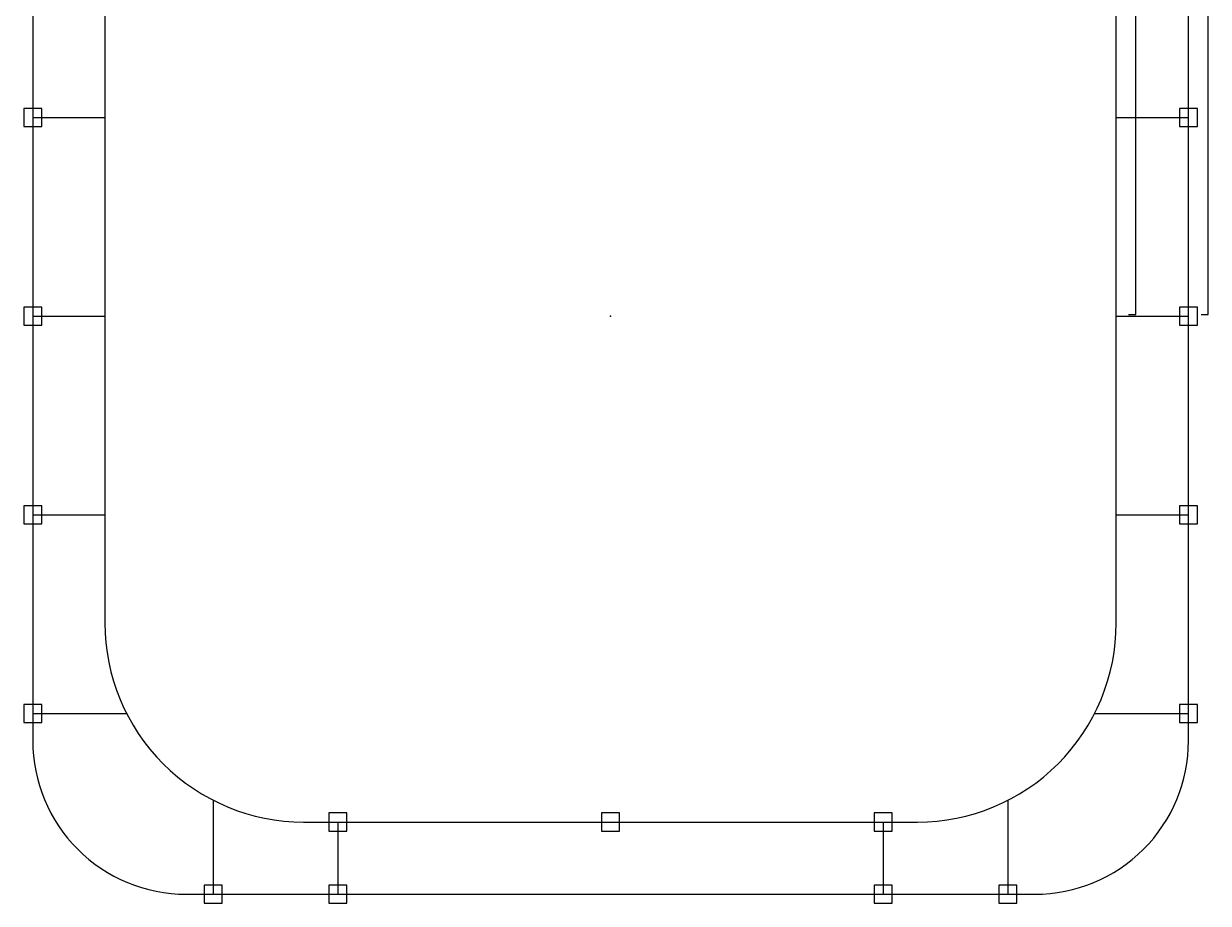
# Model space of a CAD drawing. Header units: millimetres. Extents: x -7838 to 162527, y -32093 to 60038.
# Drawn here: x 2890 to 6170, y 4440 to 6875 of the extents above; entities that cross this region are included whole.
import ezdxf

# ---------------------------------------------------------------- set-up
doc = ezdxf.new("R2010")
doc.units = ezdxf.units.MM

# ---------------------------------------------------------------- blocks, each defined once
blk = doc.blocks.new('*U245')
blk.add_lwpolyline([(-25, -25), (25, -25), (25, 25), (-25, 25)], close=True)
blk = doc.blocks.new('A$C75f1904f')
for points in [[(1145, 1635), (1145, 1655), (550, 1655), (550, 1546), (600, 1546), (600, 1566)], [(600, 1575), (700, 1575), (700, 1454), (600, 1454), (600, 1434)], [(1635, 5), (1655, 5), (1655, 1145), (1635, 1145)], [(1434, 5), (1454, 5), (1454, 840), (1434, 840)]]:
    blk.add_lwpolyline(points)
for points in [[(1635, 1155), (1655, 1155, 0.414214), (1155, 1655), (1155, 1635)], [(1434, 850), (1454, 850, 0.414214), (850, 1454), (710, 1454), (710, 1434)]]:
    blk.add_lwpolyline(points, format="xyb")

msp = doc.modelspace()

# ---------------------------------------------------------------- linework, layer by layer
for p, q in [((2915.31203, 6615.02382), (3115.20331, 6615.02382)), ((5915.20331, 6615.02382), (6115.09459, 6615.02382)), ((2915.31203, 6065.02382), (3115.20331, 6065.02382)), ((5915.20331, 6065.02382), (6115.09459, 6065.02382)), ((2915.31203, 5515.02382), (3115.20331, 5515.02382)), ((5915.20331, 5515.02382), (6115.09459, 5515.02382)), ((2915.31203, 4965.02382), (3175.30536, 4965.02382)), ((5855.10126, 4965.02382), (6115.09459, 4965.02382)), ((3415.20331, 4725.12587), (3415.20331, 4464.99252)), ((5615.20331, 4725.12587), (5615.20331, 4464.99252)), ((3760.20331, 4665.02382), (3760.20331, 4464.99252)), ((5270.20331, 4665.02382), (5270.20331, 4464.99252))]:
    msp.add_line(p, q)
at = {"elevation": -0.00138}
for points in [[(2915.20331, 7240.02382), (2915.20331, 4890.02382, 0.4142135624), (3340.20331, 4465.02382), (5690.20331, 4465.02382, 0.4142135624), (6115.20331, 4890.02382), (6115.20331, 7240.02382, 0.4142135624), (5690.20331, 7665.02382), (3340.20331, 7665.02382, 0.4142135624)], [(3115.20331, 6915.02382), (3115.20331, 5215.02382, 0.4142135624), (3665.20331, 4665.02382), (5365.20331, 4665.02382, 0.4142135624), (5915.20331, 5215.02382), (5915.20331, 6915.02382, 0.4142135624), (5365.20331, 7465.02382), (3665.20331, 7465.02382, 0.4142135624)]]:
    msp.add_lwpolyline(points, format="xyb", close=True, dxfattribs=at)
msp.add_point((4515.20331, 6065.02382, -0.00138))

# ---------------------------------------------------------------- block references
for name, p in [('A$C75f1904f', (4515.20331, 6065.02382, -0.00138)), ('*U245', (2915.31203, 6615.02382)), ('*U245', (6115.09459, 6615.02382)), ('*U245', (2915.20331, 6065.02382, -0.00138)), ('*U245', (6115.09459, 6065.02382)), ('*U245', (2915.31203, 5515.02382)), ('*U245', (6115.09459, 5515.02382)), ('*U245', (2915.31203, 4965.02382)), ('*U245', (6115.09459, 4965.02382)), ('*U245', (3760.20331, 4665.02382, -0.00138)), ('*U245', (4515.20331, 4665.02382, -0.00138)), ('*U245', (5270.20331, 4665.02382)), ('*U245', (3415.20331, 4464.99252)), ('*U245', (3760.20331, 4465.02382, -0.00138)), ('*U245', (5270.20331, 4464.99252)), ('*U245', (5615.20331, 4464.99252))]:
    msp.add_blockref(name, p)

doc.saveas('drawing.dxf')
